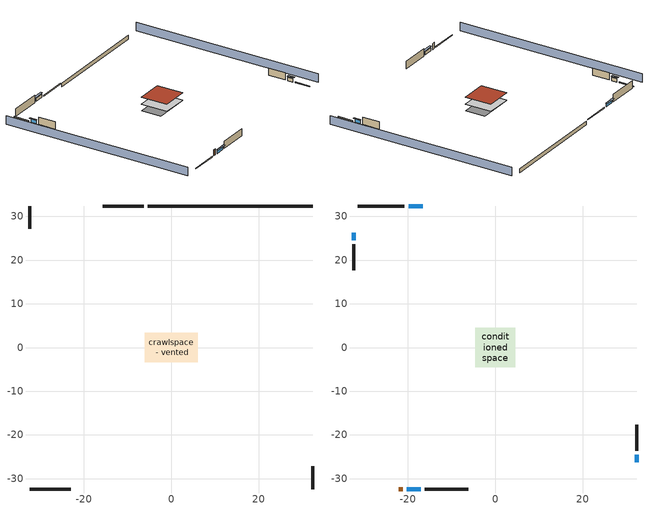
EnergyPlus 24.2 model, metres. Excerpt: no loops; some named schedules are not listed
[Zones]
crawlspace - vented
 floor foundation (Slab1 construction): -6.07,-3.37 -6.07,3.37 6.07,3.37 6.07,-3.37 z-0.91
 wall outside (RimJoist1 construction): -6.32,32.38 -15.67,32.38 z0.3:0.61
 wall outside (RimJoist2 construction): 32.38,-32.38 32.38,-27.17 z0.3:0.61
 wall outside (RimJoist3 construction): -32.38,-32.38 -23.02,-32.38 z0.3:0.61
 wall outside (RimJoist4 construction): -32.38,32.38 -32.38,27.17 z0.3:0.61
 wall foundation (FoundationWall1 construction): 32.38,32.38 -5.39,32.38 z-0.91:0.3
conditioned space
 floor to crawlspace - vented (Floor1 construction): -4.52,-4.52 -4.52,4.52 4.52,4.52 4.52,-4.52 z0.3
 wall outside (AdiabaticWallConstruction 1): -22.09,-32.38 -21.18,-32.38 z0.3:2.34
 wall outside (AdiabaticWallConstruction): -16.6,32.38 -19.84,32.38 / -20.25,-32.38 -17.01,-32.38 z0.3:1.4; 32.38,-26.24 32.38,-24.54 / -32.38,26.24 -32.38,24.54 z0.3:1.46
 wall outside (Wall1 construction): -20.77,32.38 -31.45,32.38 z0.3:2.74
 wall outside (Wall2 construction): 32.38,-23.61 32.38,-17.67 z0.3:2.74
 wall outside (Wall3 construction): -16.09,-32.38 -6.16,-32.38 z0.3:2.74
 wall outside (Wall4 construction): -32.38,23.61 -32.38,17.67 z0.3:2.74
 window (WindowConstruction): -16.6,32.38 -19.84,32.38 z0.3:1.4
 window (WindowConstruction 1): 32.38,-26.24 32.38,-24.54 z0.3:1.46
 window (WindowConstruction 2): -20.25,-32.38 -17.01,-32.38 z0.3:1.4
 window (WindowConstruction 3): -32.38,26.24 -32.38,24.54 z0.3:1.46
 door (Door): -22.09,-32.38 -21.18,-32.38 z0.3:2.34
 roof outside (Roof1 construction): -4.52,4.52 -4.52,-4.52 4.52,-4.52 4.52,4.52 z2.74
shading: -36.95,32.38 -36.95,-32.38 / 36.95,-32.38 36.95,32.38 z0:2.74; -20.14,32.38 -16.3,32.38 -16.3,32.99 -20.14,32.99 z1.71; 32.38,-24.23 32.38,-26.54 32.99,-26.54 32.99,-24.23 z1.77; -16.71,-32.38 -20.55,-32.38 -20.55,-32.99 -16.71,-32.99 z1.71; -32.38,24.23 -32.38,26.54 -32.99,26.54 -32.99,24.23 z1.77
[Building]
Building 1: Terrain=Suburbs
[Site:Location]
Portland Intl Arpt_OR: Latitude {deg}=45.59; Longitude {deg}=-122.6; Time Zone {hr}=-8; Elevation {m}=33; Keep Site Location Information=Yes
[Site:GroundTemperature:Shallow]
10.2558, 8.96328, 8.85977, 9.47314, 11.9355, 14.3863, 16.5111, 17.8571, 17.9714, 16.8767, 14.8061, 12.4304
[Site:WaterMainsTemperature]
Calculation Method=Schedule; Temperature Schedule=mains temperature schedule
[Material] Roughness=Rough; Thermal Absorptance=0.9
Name | Thickness {m} | Conductivity {W/m-K} | Density {kg/m3} | Specific Heat {J/kg-K} | Solar Absorptance | Visible Absorptance
concrete 8.0 in. | 0.2032 | 1.803125 | 2242.8 | 837.4 | 0.7 | 0.7
door material | 0.04445 | 0.0612267 | 512.64 | 1214.23 | 0.7 | 0.7
floor covering | 0.0127 | 0.0433444 | 54.468 | 1339.84 | 0.6 | 0.6
floor rigid ins; wall rigid ins | 0.051816 | 0.029427 | 32.04 | 1214.23 | 0.7 | 0.7
floor stud and cavity | 0.1397 | 0.0972396 | 92.3553 | 1139.71 | 0.7 | 0.7
furniture material conditioned space 1 | 0.1524 | 0.115458 | 640.8 | 1214.23 | 0.6 | 0.6
gypsum board | 0.0127 | 0.160291 | 801 | 837.4 | 0.6 | 0.6
osb sheathing 0.5 in. | 0.0127 | 0.115458 | 512.64 | 1214.23 | 0.7 | 0.7
osb sheathing 0.75 in. | 0.01905 | 0.115458 | 512.64 | 1214.23 | 0.7 | 0.7
rim joist stud and cavity | 0.0508 | 0.178688 | 50.32683 | 1063.81 | 0.6 | 0.6
roof rigid ins | 0.103632 | 0.029427 | 32.04 | 1214.23 | 0.7 | 0.7
roof stud and cavity | 0.2032 | 0.0822971 | 78.34581 | 1123.46 | 0.7 | 0.7
slate or tile shingles | 0.01905 | 0.840978 | 1899.972 | 799.717 | 0.75 | 0.75
soil 0.5 in. | 0.0127 | 1.3848 | 1842.3 | 418.7 | 0.7 | 0.7
wall rigid ins 1 | 0.512978 | 0.029427 | 32.04 | 1214.23 | 0.7 | 0.7
wall stud and cavity | 0.1397 | 0.230639 | 139.0536 | 1170.24 | 0.7 | 0.7
wall stud and cavity 1 | 0.0889 | 0.380278 | 52.3479 | 1209.89 | 0.7 | 0.7
wall stud and cavity 2 | 0.0889 | 0.391764 | 83.0341 | 1211.67 | 0.7 | 0.7
wood siding | 0.0254 | 0.102417 | 544.68 | 1172.36 | 0.85 | 0.85
wood siding 1; wood siding 2 | 0.0254 | 0.102417 | 544.68 | 1172.36 | 0.7 | 0.7
[WindowMaterial:SimpleGlazingSystem]
WindowMaterial: U-Factor {W/m2-K}=2.15764; Solar Heat Gain Coefficient=0.44
[Construction]
AdiabaticWallConstruction: wood siding 1, wall rigid ins 1, wall stud and cavity 1, gypsum board
AdiabaticWallConstruction 1: wood siding 2, wall rigid ins 1, wall stud and cavity 1, gypsum board
Door: door material
Floor1 construction: floor stud and cavity, floor rigid ins, osb sheathing 0.75 in., floor covering
FoundationWall1 construction: concrete 8.0 in.
furniture construction conditioned space 1: furniture material conditioned space 1
PartitionWallConstruction: gypsum board, wall stud and cavity 2, gypsum board
RimJoist1 construction; RimJoist2 construction; RimJoist3 construction; RimJoist4 construction: wood siding, rim joist stud and cavity
Roof1 construction: slate or tile shingles, roof rigid ins, osb sheathing 0.75 in., roof stud and cavity, gypsum board
Slab1 construction: soil 0.5 in.
Wall1 construction; Wall2 construction; Wall3 construction; Wall4 construction: wood siding, wall rigid ins, osb sheathing 0.5 in., wall stud and cavity, gypsum board
WindowConstruction; WindowConstruction 1; WindowConstruction 2; WindowConstruction 3: WindowMaterial
[Zone] Multiplier=1; Part of Total Floor Area=Yes
Name | Volume {m3}
conditioned space | 199.577
crawlspace - vented | 99.7886
[Space]
Name | Zone | Volume {m3}
conditioned space 1 | conditioned space | 199.577
crawlspace - vented 1 | crawlspace - vented | 99.7886
[SurfaceProperty:IncidentSolarMultiplier] Incident Solar Multiplier=1; Incident Solar Multiplier Schedule=trans schedule winter=0.85 summer=0.7
Window1; Window2; Window3; Window4
[InternalMass] Zone or ZoneList=conditioned space; Space or SpaceList=conditioned space 1
Name | Construction | Surface Area {m2}
furniture mass conditioned space 1 | furniture construction conditioned space 1 | 32.73903
partition wall mass | PartitionWallConstruction | 81.84758
[Lights]
interior lighting: Zone or ZoneList or Space or SpaceList=conditioned space 1; Schedule=lighting_interior; Design Level Calculation Method=LightingLevel; Lighting Level {W}=132.585; Return Air Fraction=0; Fraction Radiant=0.6; Fraction Visible=0.2; Fraction Replaceable=1
[People]
occupants: Zone or ZoneList or Space or SpaceList=conditioned space 1; Number of People Schedule=occupants; Number of People Calculation Method=People; Number of People=1; Fraction Radiant=0.314171; Sensible Heat Fraction=0.56303; Activity Level Schedule=occupants activity schedule; Carbon Dioxide Generation Rate {m3/s-W}=0; Enable ASHRAE 55 Comfort Warnings=No; Mean Radiant Temperature Calculation Type=EnclosureAveraged
[ElectricEquipment] Zone or ZoneList or Space or SpaceList=conditioned space 1; Design Level Calculation Method=EquipmentLevel
Name | Schedule | Design Level {W} | Fraction Latent | Fraction Radiant | Fraction Lost
ceiling fan | ceiling_fan | 19.431 | 0 | 0.558 | 0
clothes dryer | clothes_dryer | 12622.1 | 0.015 | 0.081 | 0.85
clothes washer | clothes_washer | 320.572 | 0.03 | 0.162 | 0.7
cooking range | cooking_range | 1287.9 | 0.08 | 0.432 | 0.2
dishwasher | dishwasher | 1059.85 | 0.3 | 0.18 | 0.4
freezer | freezer schedule | 194.914 | 0 | 0.6 | 0
fridge | fridge schedule | 43.7215 | 0 | 0.6 | 0
fridge 1 | fridge schedule 1 | 90.9498 | 0 | 0.6 | 0
mech vent bath fan 0 | mech vent bath fan 0 schedule | 15 | 0 | 0 | 1
mech vent house fan | mech vent house fan schedule | 0 | 0 | 0 | 1
mech vent house fan cfis | mech vent house fan cfis schedule | 0 | 0 | 0 | 0
mech vent range fan 0 | mech vent range fan 0 schedule | 30 | 0 | 0 | 1
misc plug loads | plug_loads_other | 226.886 | 0.021 | 0.558 | 0.049
misc tv | plug_loads_tv | 284.088 | 0 | 0.6 | 0
whole house fan | Always On Discrete | 0 | 0 | 0 | 1
[OtherEquipment] Zone or ZoneList or Space or SpaceList=conditioned space 1; Design Level Calculation Method=EquipmentLevel
Name | Fuel Type | Schedule | Design Level {W} | Fraction Latent | Fraction Radiant | Fraction Lost
clothes dryer 1 | Electricity | clothes_dryer | 0 | 0.015 | 0.081 | 0.85
cooking range 1 | Electricity | cooking_range | 0 | 0.08 | 0.432 | 0.2
general water use latent | None | general water use schedule | 25.6591 | 1 | 0 | 0
general water use sensible | None | general water use schedule | -25.2881 | 0 | 0.6 | 0
mech vent house fan latent load; water heater lat | None | Always On Discrete | 0 | 1 | 0 | 0
mech vent house fan sensible load; water heater sens | None | Always On Discrete | 0 | 0 | 0 | 0
water heater energy adjustment1 | Electricity | Always On Discrete | 0.01 | 0 | 0 | 1
[ZoneInfiltration:DesignFlowRate] Schedule=Always On Discrete
Name | Zone or ZoneList or Space or SpaceList | Design Flow Rate Calculation Method | Design Flow Rate {m3/s} | Air Changes per Hour {1/hr} | Constant Term Coefficient | Temperature Term Coefficient | Velocity Term Coefficient | Velocity Squared Term Coefficient
infil flow; natural vent flow; whole house fan flow | conditioned space 1 | Flow/Zone | 0
infil crawlspace - vented 1 | crawlspace - vented 1 | AirChanges/Hour |  | 2.6013 | 1 | 0 | 0 | 0
[SurfaceProperty:ExposedFoundationPerimeter]
Slab1: Exposed Perimeter Calculation Method=TotalExposedPerimeter; Total Exposed Perimeter {m}=37.76472
[AvailabilityManager:Scheduled]
room ac airloop Availability Manager: Schedule=Always On Discrete
[WaterUse:Equipment]
dishwasher: Peak Flow Rate {m3/s}=6.53358e-06; Flow Rate Fraction Schedule=hot_water_dishwasher
[Foundation:Kiva]
Foundation Kiva 1: Initial Indoor Air Temperature {C}=8.58325; Wall Height Above Grade {m}=0.3048; Wall Depth Below Slab {m}=0.2032
[Foundation:Kiva:Settings]
Soil Conductivity {W/m-K}=1.3848; Soil Density {kg/m3}=1842.3; Soil Specific Heat {J/kg-K}=418.7; Ground Solar Absorptivity=0.9; Ground Thermal Absorptivity=0.9; Ground Surface Roughness {m}=0.03; Far-Field Width {m}=40; Deep-Ground Boundary Condition=ZeroFlux; Deep-Ground Depth {m}=40; Minimum Cell Dimension {m}=0.2; Maximum Cell Growth Coefficient=3; Simulation Timestep=Timestep
[Exterior:Lights]
exterior lighting: Schedule=exterior lighting schedule; Design Level {W}=5.52521
[EnergyManagementSystem:GlobalVariable]
infil_program_Qfan
infil_program_Qinf
natural_vent_program_Qnv
natural_vent_program_Qwhf
room_ac_airloop_Fan_RTF
[EnergyManagementSystem:Sensor]
Name | Output:Variable or Output:Meter Index Key | Output:Variable or Output:Meter
airflow_gain | infil flow | Infiltration Sensible Heat Gain Energy
airflow_gain_1 | natural vent flow | Infiltration Sensible Heat Gain Energy
airflow_gain_2 | whole house fan flow | Infiltration Sensible Heat Gain Energy
airflow_loss | infil flow | Infiltration Sensible Heat Loss Energy
airflow_loss_1 | natural vent flow | Infiltration Sensible Heat Loss Energy
airflow_loss_2 | whole house fan flow | Infiltration Sensible Heat Loss Energy
clg_load_cond |  | Cooling:EnergyTransfer:Zone:CONDITIONED SPACE
clg_sp_s; clg_sp_s_1 | cooling setpoint | Schedule Value
clothes_dryer_exhaust_0_sch_s | clothes_dryer | Schedule Value
cool_season | cooling season schedule | Schedule Value
htg_load_cond |  | Heating:EnergyTransfer:Zone:CONDITIONED SPACE
htg_sp_s; htg_sp_s_1 | heating setpoint | Schedule Value
hvac_availability_schedule_s | hvac availability schedule | Schedule Value
ig_ee_conv | ceiling fan | Electric Equipment Convective Heating Energy
ig_ee_conv_1 | clothes dryer | Electric Equipment Convective Heating Energy
ig_ee_conv_10 | whole house fan | Electric Equipment Convective Heating Energy
ig_ee_conv_3 | cooking range | Electric Equipment Convective Heating Energy
ig_ee_conv_4 | dishwasher | Electric Equipment Convective Heating Energy
ig_ee_conv_5 | freezer | Electric Equipment Convective Heating Energy
ig_ee_conv_6 | fridge | Electric Equipment Convective Heating Energy
ig_ee_conv_7 | fridge 1 | Electric Equipment Convective Heating Energy
ig_ee_conv_8 | misc plug loads | Electric Equipment Convective Heating Energy
ig_ee_conv_9 | misc tv | Electric Equipment Convective Heating Energy
ig_ee_rad | ceiling fan | Electric Equipment Radiant Heating Energy
ig_ee_rad_1 | clothes dryer | Electric Equipment Radiant Heating Energy
ig_ee_rad_10 | whole house fan | Electric Equipment Radiant Heating Energy
ig_ee_rad_3 | cooking range | Electric Equipment Radiant Heating Energy
ig_ee_rad_4 | dishwasher | Electric Equipment Radiant Heating Energy
ig_ee_rad_5 | freezer | Electric Equipment Radiant Heating Energy
ig_ee_rad_6 | fridge | Electric Equipment Radiant Heating Energy
ig_ee_rad_7 | fridge 1 | Electric Equipment Radiant Heating Energy
ig_ee_rad_8 | misc plug loads | Electric Equipment Radiant Heating Energy
ig_ee_rad_9 | misc tv | Electric Equipment Radiant Heating Energy
ig_lgt_conv | interior lighting | Lights Convective Heating Energy
ig_lgt_rad | interior lighting | Lights Radiant Heating Energy
ig_lgt_vis | interior lighting | Lights Visible Radiation Heating Energy
ig_oe_conv | clothes dryer 1 | Other Equipment Convective Heating Energy
ig_oe_conv_1 | cooking range 1 | Other Equipment Convective Heating Energy
ig_oe_conv_2 | general water use latent | Other Equipment Convective Heating Energy
ig_oe_conv_3 | general water use sensible | Other Equipment Convective Heating Energy
ig_oe_conv_4 | water heater energy adjustment1 | Other Equipment Convective Heating Energy
ig_oe_conv_5 | water heater lat | Other Equipment Convective Heating Energy
ig_oe_conv_6 | water heater sens | Other Equipment Convective Heating Energy
ig_oe_rad | clothes dryer 1 | Other Equipment Radiant Heating Energy
ig_oe_rad_1 | cooking range 1 | Other Equipment Radiant Heating Energy
ig_oe_rad_2 | general water use latent | Other Equipment Radiant Heating Energy
ig_oe_rad_3 | general water use sensible | Other Equipment Radiant Heating Energy
ig_oe_rad_4 | water heater energy adjustment1 | Other Equipment Radiant Heating Energy
ig_oe_rad_5 | water heater lat | Other Equipment Radiant Heating Energy
ig_oe_rad_6 | water heater sens | Other Equipment Radiant Heating Energy
ig_ppl_conv | occupants | People Convective Heating Energy
ig_ppl_rad | occupants | People Radiant Heating Energy
im_conv | furniture mass conditioned space 1 | Surface Inside Face Convection Heat Gain Energy
im_conv_1 | partition wall mass | Surface Inside Face Convection Heat Gain Energy
im_ig | furniture mass conditioned space 1 | Surface Inside Face Internal Gains Radiation Heat Gain Energy
im_ig_1 | partition wall mass | Surface Inside Face Internal Gains Radiation Heat Gain Energy
im_lgt | furniture mass conditioned space 1 | Surface Inside Face Lights Radiation Heat Gain Energy
im_lgt_1 | partition wall mass | Surface Inside Face Lights Radiation Heat Gain Energy
im_sol | furniture mass conditioned space 1 | Surface Inside Face Solar Radiation Heat Gain Energy
im_sol_1 | partition wall mass | Surface Inside Face Solar Radiation Heat Gain Energy
im_surf | furniture mass conditioned space 1 | Surface Inside Face Net Surface Thermal Radiation Heat Gain Energy
im_surf_1 | partition wall mass | Surface Inside Face Net Surface Thermal Radiation Heat Gain Energy
mech_vent_bath_fan_0_sch_s | mech vent bath fan 0 schedule | Schedule Value
mech_vent_range_fan_0_sch_s | mech vent range fan 0 schedule | Schedule Value
mv_conv | mech vent bath fan 0 | Electric Equipment Convective Heating Energy
mv_conv_1 | mech vent house fan | Electric Equipment Convective Heating Energy
mv_conv_2 | mech vent house fan cfis | Electric Equipment Convective Heating Energy
mv_conv_3 | mech vent range fan 0 | Electric Equipment Convective Heating Energy
mv_conv_4 | mech vent house fan latent load | Other Equipment Convective Heating Energy
mv_conv_5 | mech vent house fan sensible load | Other Equipment Convective Heating Energy
mv_rad | mech vent bath fan 0 | Electric Equipment Radiant Heating Energy
mv_rad_1 | mech vent house fan | Electric Equipment Radiant Heating Energy
mv_rad_2 | mech vent house fan cfis | Electric Equipment Radiant Heating Energy
mv_rad_3 | mech vent range fan 0 | Electric Equipment Radiant Heating Energy
mv_rad_4 | mech vent house fan latent load | Other Equipment Radiant Heating Energy
mv_rad_5 | mech vent house fan sensible load | Other Equipment Radiant Heating Energy
natural_vent_s | natural vent schedule | Schedule Value
out_pb_s |  | Site Outdoor Air Barometric Pressure
out_wt_s |  | Site Outdoor Air Humidity Ratio
site_vw_s |  | Site Wind Speed
ss_back_out | Window1 | Surface Window Shortwave from Zone Back Out Window Heat Transfer Rate
ss_back_out_1 | Window2 | Surface Window Shortwave from Zone Back Out Window Heat Transfer Rate
ss_back_out_2 | Window3 | Surface Window Shortwave from Zone Back Out Window Heat Transfer Rate
ss_back_out_3 | Window4 | Surface Window Shortwave from Zone Back Out Window Heat Transfer Rate
ss_conv | Door1 | Surface Inside Face Convection Heat Gain Energy
ss_conv_1 | Window1 | Surface Inside Face Convection Heat Gain Energy
ss_conv_2 | Window2 | Surface Inside Face Convection Heat Gain Energy
ss_conv_3 | Window3 | Surface Inside Face Convection Heat Gain Energy
ss_conv_4 | Window4 | Surface Inside Face Convection Heat Gain Energy
ss_ig | Door1 | Surface Inside Face Internal Gains Radiation Heat Gain Energy
ss_ig_1 | Window1 | Surface Inside Face Internal Gains Radiation Heat Gain Energy
ss_ig_2 | Window2 | Surface Inside Face Internal Gains Radiation Heat Gain Energy
ss_ig_3 | Window3 | Surface Inside Face Internal Gains Radiation Heat Gain Energy
ss_ig_4 | Window4 | Surface Inside Face Internal Gains Radiation Heat Gain Energy
ss_lgt | Door1 | Surface Inside Face Lights Radiation Heat Gain Energy
ss_sol | Door1 | Surface Inside Face Solar Radiation Heat Gain Energy
ss_surf | Door1 | Surface Inside Face Net Surface Thermal Radiation Heat Gain Energy
ss_surf_1 | Window1 | Surface Inside Face Net Surface Thermal Radiation Heat Gain Energy
ss_surf_2 | Window2 | Surface Inside Face Net Surface Thermal Radiation Heat Gain Energy
ss_surf_3 | Window3 | Surface Inside Face Net Surface Thermal Radiation Heat Gain Energy
ss_surf_4 | Window4 | Surface Inside Face Net Surface Thermal Radiation Heat Gain Energy
ss_trans_in | Window1 | Surface Window Transmitted Solar Radiation Rate
ss_trans_in_1 | Window2 | Surface Window Transmitted Solar Radiation Rate
ss_trans_in_2 | Window3 | Surface Window Transmitted Solar Radiation Rate
ss_trans_in_3 | Window4 | Surface Window Transmitted Solar Radiation Rate
ss_trans_out | Window1 | Surface Inside Face Initial Transmitted Diffuse Transmitted Out Window Solar Radiation Rate
ss_trans_out_1 | Window2 | Surface Inside Face Initial Transmitted Diffuse Transmitted Out Window Solar Radiation Rate
ss_trans_out_2 | Window3 | Surface Inside Face Initial Transmitted Diffuse Transmitted Out Window Solar Radiation Rate
ss_trans_out_3 | Window4 | Surface Inside Face Initial Transmitted Diffuse Transmitted Out Window Solar Radiation Rate
s_conv | Floor1 | Surface Inside Face Convection Heat Gain Energy
s_conv_1 | Roof1 | Surface Inside Face Convection Heat Gain Energy
s_conv_2 | Wall1 | Surface Inside Face Convection Heat Gain Energy
s_conv_3 | Wall2 | Surface Inside Face Convection Heat Gain Energy
s_conv_4 | Wall3 | Surface Inside Face Convection Heat Gain Energy
s_conv_5 | Wall4 | Surface Inside Face Convection Heat Gain Energy
s_ig | Floor1 | Surface Inside Face Internal Gains Radiation Heat Gain Energy
s_ig_1 | Roof1 | Surface Inside Face Internal Gains Radiation Heat Gain Energy
s_ig_2 | Wall1 | Surface Inside Face Internal Gains Radiation Heat Gain Energy
s_ig_3 | Wall2 | Surface Inside Face Internal Gains Radiation Heat Gain Energy
s_ig_4 | Wall3 | Surface Inside Face Internal Gains Radiation Heat Gain Energy
s_ig_5 | Wall4 | Surface Inside Face Internal Gains Radiation Heat Gain Energy
s_lgt | Floor1 | Surface Inside Face Lights Radiation Heat Gain Energy
s_lgt_1 | Roof1 | Surface Inside Face Lights Radiation Heat Gain Energy
s_lgt_2 | Wall1 | Surface Inside Face Lights Radiation Heat Gain Energy
s_lgt_3 | Wall2 | Surface Inside Face Lights Radiation Heat Gain Energy
s_lgt_4 | Wall3 | Surface Inside Face Lights Radiation Heat Gain Energy
s_lgt_5 | Wall4 | Surface Inside Face Lights Radiation Heat Gain Energy
s_sol | Floor1 | Surface Inside Face Solar Radiation Heat Gain Energy
s_sol_1 | Roof1 | Surface Inside Face Solar Radiation Heat Gain Energy
s_sol_2 | Wall1 | Surface Inside Face Solar Radiation Heat Gain Energy
s_sol_3 | Wall2 | Surface Inside Face Solar Radiation Heat Gain Energy
s_sol_4 | Wall3 | Surface Inside Face Solar Radiation Heat Gain Energy
s_sol_5 | Wall4 | Surface Inside Face Solar Radiation Heat Gain Energy
s_surf | Floor1 | Surface Inside Face Net Surface Thermal Radiation Heat Gain Energy
s_surf_1 | Roof1 | Surface Inside Face Net Surface Thermal Radiation Heat Gain Energy
s_surf_2 | Wall1 | Surface Inside Face Net Surface Thermal Radiation Heat Gain Energy
s_surf_3 | Wall2 | Surface Inside Face Net Surface Thermal Radiation Heat Gain Energy
s_surf_4 | Wall3 | Surface Inside Face Net Surface Thermal Radiation Heat Gain Energy
s_surf_5 | Wall4 | Surface Inside Face Net Surface Thermal Radiation Heat Gain Energy
water_heater_T_set | water heater setpoint | Schedule Value
[EnergyManagementSystem:Actuator]
Name | Actuated Component Unique | Actuated Component Type | Actuated Component Control Type
fridge_schedule_1_act | fridge schedule 1 | Schedule:Constant | Schedule Value
fridge_schedule_act | fridge schedule | Schedule:Constant | Schedule Value
infil_flow_act | infil flow | Zone Infiltration | Air Exchange Flow Rate
mech_vent_house_fan_cfis_act | mech vent house fan cfis | ElectricEquipment | Electricity Rate
mech_vent_house_fan_latent_load_act | mech vent house fan latent load | OtherEquipment | Power Level
mech_vent_house_fan_sensible_load_act | mech vent house fan sensible load | OtherEquipment | Power Level
natural_vent_flow_act | natural vent flow | Zone Infiltration | Air Exchange Flow Rate
water_heater_HPWHSchedOverride | water heater setpoint | Schedule:Constant | Schedule Value
water_heater_hpwh_ec_adj_act | water heater energy adjustment1 | OtherEquipment | Power Level
water_heater_lat_act | water heater lat | OtherEquipment | Power Level
water_heater_LESchedOverride | water heater BottomElementSetpoint | Schedule:Constant | Schedule Value
water_heater_sens_act | water heater sens | OtherEquipment | Power Level
water_heater_UESchedOverride | water heater TopElementSetpoint | Schedule:Constant | Schedule Value
whole_house_fan_act | whole house fan | ElectricEquipment | Electricity Rate
whole_house_fan_flow_act | whole house fan flow | Zone Infiltration | Air Exchange Flow Rate
